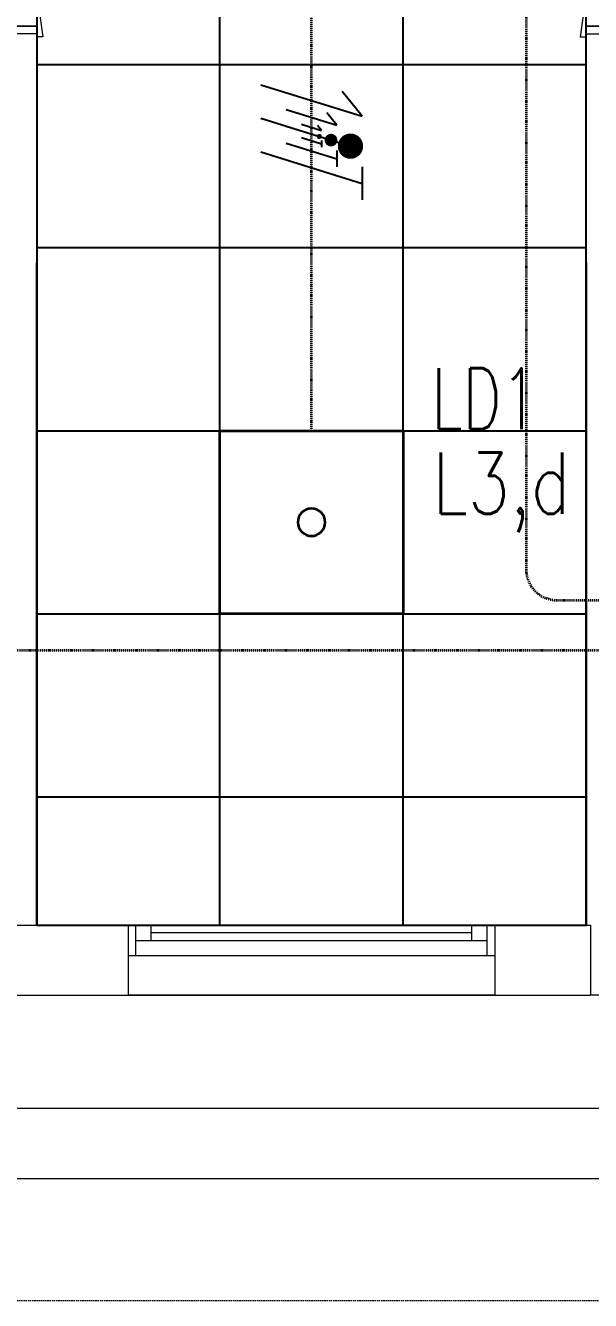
# Model space of a CAD drawing. Extents: x -12260 to 184725, y -29287 to 19916.
# Drawn here: x 23939 to 25790, y -14060 to -9882 of the extents above; entities that cross this region are included whole.
import ezdxf
from ezdxf.enums import TextEntityAlignment as Align

# ---------------------------------------------------------------- set-up
doc = ezdxf.new("R2010")
doc.units = 0
doc.header["$LTSCALE"] = 0.25
doc.linetypes.add('01-First Floor-FUR$0$HIDDEN', pattern=[9.525, 6.35, -3.175])
doc.linetypes.add('DASHDOT', pattern=[25.4, 12.7, -6.35, 0, -6.35])
for name, color, linetype, lineweight in [('01-First Floor-FUR$0$Aluminum', 251, 'Continuous', 5), ('01-First Floor-FUR$0$Proj', 251, 'Continuous', 5), ('01-First Floor-FUR$0$Walls', 251, 'Continuous', 5), ('01-First Floor-FUR$0$Wooden Joinery', 251, 'Continuous', 5), ('E-LITE-CIRC', 6, 'Continuous', 25), ('E-LITE-CIRC-NUMB', 6, 'Continuous', 25), ('E-LITE-CLNG', 150, 'Continuous', 35), ('E-LITE-CLNG-CNDT', 6, 'DASHDOT', 35), ('E-LITE-CTRL', 6, 'Continuous', 25), ('E-LITE-IDEN', 6, 'Continuous', 25), ('E-POWR-WIRE', 6, 'Continuous', 25), ('E-POWR-WIRE @ 100', 6, 'Continuous', 25), ('E-POWR-WIRE @ 20', 6, 'Continuous', 25), ('E-POWR-WIRE @ 50', 6, 'Continuous', 25)]:
    doc.layers.add(name, color=color, linetype=linetype, lineweight=lineweight)
doc.layers.add('01-First Floor-FUR$0$FALSE CEILING', color=251, linetype='Continuous')
doc.layers.add('01-First Floor-FUR$0$X-WHITE glass', color=255, linetype='Continuous')
doc.styles.add('DC_SIMPLEX', font='SIMPLEX.shx', dxfattribs={"width": 0.7})

# ---------------------------------------------------------------- blocks, each defined once
blk = doc.blocks.new('*U24')
blk.add_lwpolyline([(-300, 300), (-300, -300), (300, -300), (300, 300)], close=True)
blk.add_circle((0, 0), 45)
at = {"layer": 'E-LITE-CIRC-NUMB', "style": 'DC_SIMPLEX', "width": 0.7, "flags": 8}
blk.add_attdef('CIRCUIT', text='', height=200, rotation=0, dxfattribs=at).set_placement((-473.9, 300), align=Align.RIGHT)
at = {"layer": 'E-LITE-CTRL', "style": 'DC_SIMPLEX', "width": 0.7, "flags": 8}
blk.add_attdef('CONTROL', (1118.9, -935), '', height=200, rotation=360, dxfattribs=at)
at = {"layer": 'E-LITE-IDEN', "style": 'DC_SIMPLEX', "width": 0.7, "flags": 8}
blk.add_attdef('TYPE', (460.4, 457.6), '', height=200, rotation=360, dxfattribs=at)
blk = doc.blocks.new('*U40')
for p, q in [((-1.658, 1.617), (1.663, 0.587)), ((1.663, 0.587), (1.004, 1.389)), ((-1.66, 0.515), (1.66, -0.515)), ((-1.663, -0.587), (1.658, -1.617)), ((1.659, -1.078), (1.657, -2.157))]:
    blk.add_line(p, q)
at = {"const_width": 0.414}
blk.add_lwpolyline([(1.278, -0.19, 1), (1.277, -0.604, 1)], format="xyb", close=True, dxfattribs=at)
blk = doc.blocks.new('*U939')
at = {"layer": 'E-POWR-WIRE @ 100', "xscale": 100, "yscale": 100, "zscale": 100}
blk.add_blockref('*U40', (24876, -10238.1), dxfattribs=at)
at = {"layer": 'E-POWR-WIRE @ 20', "xscale": 20, "yscale": 20, "zscale": 20}
blk.add_blockref('*U40', (24876, -10238.1), dxfattribs=at)
at = {"layer": 'E-POWR-WIRE @ 50', "xscale": 50, "yscale": 50, "zscale": 50}
blk.add_blockref('*U40', (24876, -10238.1), dxfattribs=at)
blk = doc.blocks.new('01-First Floor-FUR$0$A$C72370EFE')
at = {"layer": '01-First Floor-FUR$0$Wooden Joinery'}
for p, q in [((-0.01, -0.04), (-0.02, -0.04)), ((-0.01, -0.03), (-0.01, -0.07)), ((0, -0.03), (-0.01, -0.03)), ((0.04, -0.03), (0.05, -0.03)), ((0.05, -0.03), (0.05, -0.07)), ((0.05, -0.04), (0.06, -0.04)), ((-0.05, -0.07), (-0.05, -0.16)), ((-0.03, -0.07), (-0.03, -0.16)), ((-0.01, -0.06), (-0.02, -0.06)), ((0, -0.07), (-0.01, -0.07)), ((0.04, -0.07), (0.05, -0.07)), ((0.05, -0.06), (0.06, -0.06)), ((0.07, -0.07), (0.07, -0.16)), ((0.09, -0.07), (0.09, -0.16)), ((-0.01, -0.17), (-0.02, -0.17)), ((-0.01, -0.19), (-0.02, -0.19)), ((-0.01, -0.17), (-0.01, -0.19)), ((0.05, -0.17), (0.06, -0.17)), ((0.05, -0.17), (0.05, -0.19)), ((0.05, -0.19), (0.06, -0.19))]:
    blk.add_line(p, q, dxfattribs=at)
for centre, radius, start, end in [((-0.02, -0.07), 0.03, 90, 180), ((0.06, -0.07), 0.03, 0, 90), ((-0.02, -0.07), 0.01, 90, 180), ((0.06, -0.07), 0.01, 0, 90), ((-0.02, -0.16), 0.03, 180, 270), ((-0.02, -0.16), 0.01, 180, 270), ((0.06, -0.16), 0.01, 270, 0), ((0.06, -0.16), 0.03, 270, 0)]:
    blk.add_arc(centre, radius, start, end, dxfattribs=at)
blk = doc.blocks.new('01-First Floor-FUR$0$A$C5DAD61B4')
at = {"layer": '01-First Floor-FUR$0$Wooden Joinery'}
for points in [[(80, 959.1), (80, 969.1), (10, 979.1), (10, 959.1)], [(940, 959.1), (940, 969.1), (1010, 979.1), (1010, 959.1)], [(70, 859.1), (70, 849.1), (0, 839.1), (0, 859.1)], [(120, 859.1), (120, 0), (80, 0), (80, 859.1)], [(950, 859.1), (950, 849.1), (1020, 839.1), (1020, 859.1)]]:
    blk.add_lwpolyline(points, close=True, dxfattribs=at)
for points in [[(45, 859.1), (45, 959.1), (20, 959.1), (20, 859.1), (45, 859.1)], [(45, 859.1), (80, 859.1), (80, 899.1), (90, 899.1), (90, 959.1), (45, 959.1), (45, 859.1)], [(975, 859.1), (940, 859.1), (940, 899.1), (930, 899.1), (930, 959.1), (975, 959.1), (975, 859.1)], [(975, 859.1), (975, 959.1), (1000, 959.1), (1000, 859.1), (975, 859.1)]]:
    blk.add_lwpolyline(points, dxfattribs=at)
blk.add_arc((80, 859.1), 860, 272.666, 0, dxfattribs=at)
at = {"layer": '01-First Floor-FUR$0$Wooden Joinery', "xscale": 999.9999999998854, "yscale": 999.9999999998854, "zscale": 999.9999999998854, "rotation": 180}
blk.add_blockref('01-First Floor-FUR$0$A$C72370EFE', (120, 0), dxfattribs=at)
blk = doc.blocks.new('01-First Floor-FUR')
at = {"layer": '01-First Floor-FUR$0$Aluminum'}
for p, q in [((24276, -12830.2), (25476, -12830)), ((24301, -12930), (24301, -12830)), ((24351, -12880), (24351, -12830)), ((25401, -12855), (24351, -12855)), ((25401, -12880), (25401, -12830)), ((25451, -12930), (25451, -12830)), ((24301, -12880), (25451, -12880)), ((24276, -12930, 0), (25476, -12930)), ((25476, -13060, 0), (24276, -13060, 0))]:
    blk.add_line(p, q, dxfattribs=at)
at = {"layer": '01-First Floor-FUR$0$FALSE CEILING', "linetype": 'Continuous'}
for p, q in [((24576, -12830), (24576, -2710)), ((25176, -12830), (25176, -2710)), ((23976, -10010), (25776, -10010)), ((23976, -10610), (25776, -10610)), ((23976, -11210), (25776, -11210)), ((23976, -11810), (25776, -11810)), ((23976, -12410), (25776, -12410))]:
    blk.add_line(p, q, dxfattribs=at)
at = {"layer": '01-First Floor-FUR$0$FALSE CEILING'}
blk.add_lwpolyline([(23976, -12830), (25776, -12830), (25776, -2710), (23976, -2710)], close=True, dxfattribs=at)
at = {"layer": '01-First Floor-FUR$0$Proj', "linetype": '01-First Floor-FUR$0$HIDDEN'}
blk.add_line((26989.8, -13057.4, 0), (25789.8, -13060, 0), dxfattribs=at)
at = {"layer": '01-First Floor-FUR$0$Proj'}
for p, q in [((19985.8, -13430), (34926.2, -13430)), ((19755.8, -13660), (35156.2, -13660))]:
    blk.add_line(p, q, dxfattribs=at)
at = {"layer": '01-First Floor-FUR$0$Proj', "linetype": '01-First Floor-FUR$0$HIDDEN', "ltscale": 3}
blk.add_lwpolyline([(48606, 9840), (-2814, 9840), (-2814, -14060), (48606, -14060)], dxfattribs=at)
blk.add_lwpolyline([(48606, 9840), (-2814, 9840), (-2814, -14060), (48606, -14060)], dxfattribs=at)
at = {"layer": '01-First Floor-FUR$0$Walls'}
for p, q in [((23976, -9910), (23876, -9910)), ((23976, -10660), (23976, -9910)), ((25776, -9910), (25776, -10610)), ((25776, -9910), (25876, -9910)), ((25776, -9910), (25776, -10660)), ((21606, -12830), (24826, -12830)), ((24276, -12830), (24276, -13060, 0)), ((24926, -12830), (25789.8, -12830)), ((25476, -12830), (25476, -13060, 0)), ((25789.8, -12830), (25789.8, -13060, 0)), ((21921, -13060), (25789.8, -13060, 0))]:
    blk.add_line(p, q, dxfattribs=at)
at = {"layer": '01-First Floor-FUR$0$X-WHITE glass', "color": 253, "lineweight": 30, "ltscale": 6, "true_color": 0x9898cc}
for p, q in [((23976, -12830), (23976, -10660)), ((25776, -10660), (25776, -12830))]:
    blk.add_line(p, q, dxfattribs=at)
at = {"layer": '01-First Floor-FUR$0$Wooden Joinery', "rotation": 270}
blk.add_blockref('01-First Floor-FUR$0$A$C5DAD61B4', (23016.9, -8910), dxfattribs=at)
at = {"layer": '01-First Floor-FUR$0$Wooden Joinery', "xscale": -1, "rotation": 90}
blk.add_blockref('01-First Floor-FUR$0$A$C5DAD61B4', (26735.1, -8910), dxfattribs=at)

msp = doc.modelspace()

# ---------------------------------------------------------------- linework, layer by layer
at = {"layer": 'E-LITE-CLNG-CNDT', "color": 1}
msp.add_lwpolyline([(25176, -6710), (25528.9, -6809.1, -0.267949), (25578.9, -6895.7), (25578.9, -11665.1, 0.414214), (25678.9, -11765.1), (25943.5, -11765.1, -0.23149), (26022.4, -11803.7), (26126, -11930)], format="xyb", dxfattribs=at)
at = {"layer": 'E-LITE-CLNG-CNDT'}
msp.add_lwpolyline([(24876, -11210), (24876.5, -9410)], dxfattribs=at)
at = {"layer": 'E-LITE-CLNG-CNDT', "color": 1, "elevation": -0.1}
msp.add_lwpolyline([(26126, -11930), (23376, -11930)], dxfattribs=at)

# ---------------------------------------------------------------- block references
at = {"layer": 'E-LITE-CLNG'}
ref = msp.add_blockref('*U24', (24876, -11510), dxfattribs=dict(at, xscale=-1))
ref.add_attrib('TYPE', 'LD1', (25269.5, -11205.5), dxfattribs={"layer": 'E-LITE-IDEN', "height": 200, "rotation": 0, "style": 'DC_SIMPLEX', "width": 0.7, "flags": 8})
at = {"layer": 'E-LITE-CLNG-CNDT'}
msp.add_blockref('01-First Floor-FUR', (0, 0), dxfattribs=at)
at = {"layer": 'E-POWR-WIRE'}
msp.add_blockref('*U939', (0, 0), dxfattribs=at)

# ---------------------------------------------------------------- texts
at = {"layer": 'E-LITE-CIRC', "style": 'DC_SIMPLEX', "width": 0.8}
msp.add_text('L3,d', height=200, rotation=0, dxfattribs=at).set_placement((25271.7, -11482, 0))

doc.saveas('drawing.dxf')
